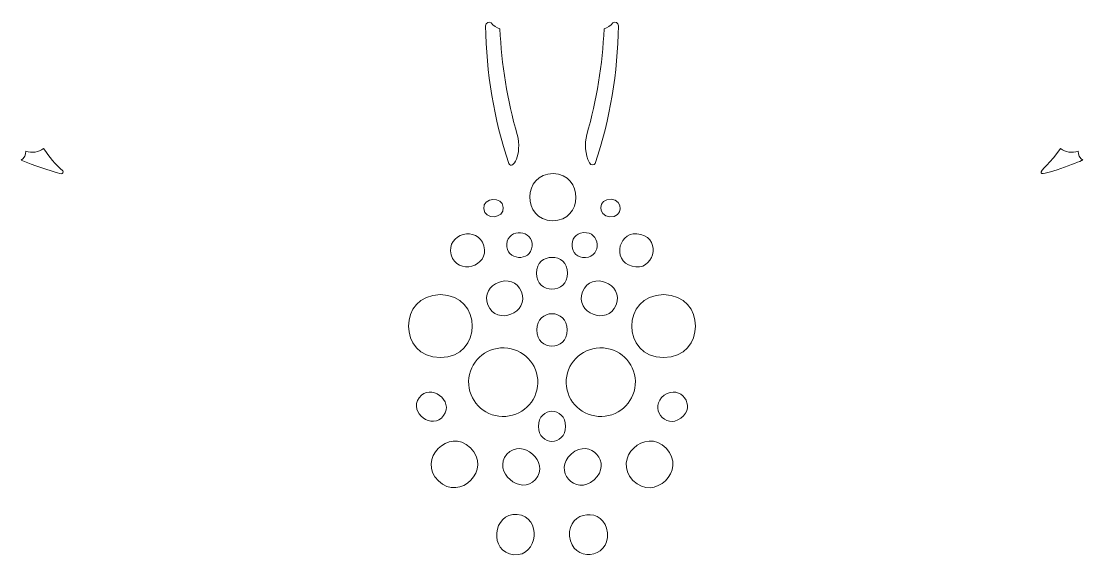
# Model space of a CAD drawing. Header units: inches. Extents: x -3.71 to 3.71, y -3.35 to 4.81.
# Drawn here: x -3.21 to 3.21, y -0.9 to 2.38 of the extents above; entities that cross this region are included whole.
import ezdxf

# ---------------------------------------------------------------- set-up
doc = ezdxf.new("R2010")
doc.units = ezdxf.units.IN
doc.header["$MEASUREMENT"] = 0
doc.layers.add('Layer 1', color=7, linetype='Continuous')

msp = doc.modelspace()

# ---------------------------------------------------------------- linework, layer by layer
at = {"layer": 'Layer 1', "color": 250, "lineweight": 18}
for points, knots in [([(0.369, 2.3682), (0.3824, 2.3779), (0.4026, 2.3687), (0.4017, 2.3497), (0.4017, 2.3497), (0.3985, 2.0666), (0.3512, 1.7859), (0.2614, 1.5174), (0.2614, 1.5174), (0.2565, 1.5078), (0.2343, 1.5035), (0.2262, 1.5201), (0.2262, 1.5201), (0.2008, 1.5737), (0.1953, 1.6345), (0.2107, 1.6918), (0.2107, 1.6918), (0.2708, 1.9004), (0.306, 2.1154), (0.3153, 2.3323), (0.3153, 2.3323), (0.3362, 2.3391), (0.3547, 2.3516), (0.369, 2.3682)], [0, 0, 0, 0, 0.142857, 0.142857, 0.142857, 0.142857, 0.285714, 0.285714, 0.285714, 0.285714, 0.428571, 0.428571, 0.428571, 0.428571, 0.571429, 0.571429, 0.571429, 0.571429, 0.714286, 0.714286, 0.714286, 0.714286, 1, 1, 1, 1]), ([(-0.2107, 1.6918), (-0.1783, 1.5716), (-0.2389, 1.4733), (-0.2614, 1.5174), (-0.2614, 1.5174), (-0.3512, 1.7859), (-0.3985, 2.0666), (-0.4018, 2.3497), (-0.4018, 2.3497), (-0.4028, 2.3716), (-0.3782, 2.3767), (-0.369, 2.3682), (-0.369, 2.3682), (-0.3547, 2.3516), (-0.3362, 2.3391), (-0.3153, 2.3323), (-0.3153, 2.3323), (-0.3059, 2.1154), (-0.2708, 1.9004), (-0.2107, 1.6918)], [0, 0, 0, 0, 0.166667, 0.166667, 0.166667, 0.166667, 0.333333, 0.333333, 0.333333, 0.333333, 0.5, 0.5, 0.5, 0.5, 0.666667, 0.666667, 0.666667, 0.666667, 1, 1, 1, 1]), ([(-2.9607, 1.4718), (-2.9538, 1.464), (-2.9614, 1.4526), (-2.9702, 1.4546), (-2.9702, 1.4546), (-3.0525, 1.4769), (-3.1332, 1.5044), (-3.2119, 1.5371), (-3.2119, 1.5371), (-3.194, 1.5495), (-3.1833, 1.5698), (-3.1831, 1.5916), (-3.1831, 1.5916), (-3.1472, 1.5781), (-3.1069, 1.584), (-3.0764, 1.6072), (-3.0764, 1.6072), (-3.0439, 1.5572), (-3.005, 1.5117), (-2.9607, 1.4718)], [0, 0, 0, 0, 0.166667, 0.166667, 0.166667, 0.166667, 0.333333, 0.333333, 0.333333, 0.333333, 0.5, 0.5, 0.5, 0.5, 0.666667, 0.666667, 0.666667, 0.666667, 1, 1, 1, 1]), ([(3.0764, 1.6072), (3.1069, 1.584), (3.1472, 1.5781), (3.1831, 1.5916), (3.1831, 1.5916), (3.1833, 1.5698), (3.194, 1.5495), (3.2119, 1.5371), (3.2119, 1.5371), (3.1847, 1.5258), (2.9706, 1.4395), (2.9594, 1.4598), (2.9594, 1.4598), (2.9518, 1.4734), (3.0222, 1.5238), (3.0764, 1.6072)], [0, 0, 0, 0, 0.2, 0.2, 0.2, 0.2, 0.4, 0.4, 0.4, 0.4, 0.6, 0.6, 0.6, 0.6, 1, 1, 1, 1]), ([(0.0068, 1.4557), (0.1926, 1.4536), (0.1893, 1.168), (0.0036, 1.17), (0.0036, 1.17), (-0.1822, 1.1721), (-0.179, 1.4578), (0.0068, 1.4557)], [0, 0, 0, 0, 0.333333, 0.333333, 0.333333, 0.333333, 1, 1, 1, 1]), ([(-0.2945, 1.2511), (-0.2899, 1.1813), (-0.4088, 1.1733), (-0.4135, 1.2432), (-0.4135, 1.2432), (-0.4181, 1.313), (-0.2992, 1.3209), (-0.2945, 1.2511)], [0, 0, 0, 0, 0.333333, 0.333333, 0.333333, 0.333333, 1, 1, 1, 1]), ([(0.3575, 1.3002), (0.4359, 1.295), (0.4289, 1.1888), (0.3505, 1.1941), (0.3505, 1.1941), (0.2721, 1.1993), (0.2791, 1.3054), (0.3575, 1.3002)], [0, 0, 0, 0, 0.333333, 0.333333, 0.333333, 0.333333, 1, 1, 1, 1]), ([(-0.412, 1.018), (-0.3776, 0.8907), (-0.5755, 0.8372), (-0.6099, 0.9644), (-0.6099, 0.9644), (-0.6444, 1.0917), (-0.4465, 1.1452), (-0.412, 1.018)], [0, 0, 0, 0, 0.333333, 0.333333, 0.333333, 0.333333, 1, 1, 1, 1]), ([(-0.1201, 1.0166), (-0.1283, 0.9174), (-0.2821, 0.93), (-0.2739, 1.0292), (-0.2739, 1.0292), (-0.2657, 1.1284), (-0.1119, 1.1157), (-0.1201, 1.0166)], [0, 0, 0, 0, 0.333333, 0.333333, 0.333333, 0.333333, 1, 1, 1, 1]), ([(0.1908, 1.0982), (0.2921, 1.1066), (0.3045, 0.9559), (0.2032, 0.9476), (0.2032, 0.9476), (0.102, 0.9392), (0.0895, 1.0899), (0.1908, 1.0982)], [0, 0, 0, 0, 0.333333, 0.333333, 0.333333, 0.333333, 1, 1, 1, 1]), ([(0.5371, 1.0879), (0.6674, 1.0526), (0.6151, 0.8593), (0.4848, 0.8945), (0.4848, 0.8945), (0.3545, 0.9298), (0.4069, 1.1231), (0.5371, 1.0879)], [0, 0, 0, 0, 0.333333, 0.333333, 0.333333, 0.333333, 1, 1, 1, 1]), ([(-0.0943, 0.8525), (-0.0943, 0.9808), (0.0943, 0.9809), (0.0943, 0.8525), (0.0943, 0.8525), (0.0943, 0.7242), (-0.0943, 0.7242), (-0.0943, 0.8525)], [0, 0, 0, 0, 0.333333, 0.333333, 0.333333, 0.333333, 1, 1, 1, 1]), ([(-0.1852, 0.7407), (-0.1343, 0.6123), (-0.3368, 0.5322), (-0.3876, 0.6606), (-0.3876, 0.6606), (-0.4384, 0.789), (-0.236, 0.8691), (-0.1852, 0.7407)], [0, 0, 0, 0, 0.333333, 0.333333, 0.333333, 0.333333, 1, 1, 1, 1]), ([(0.1852, 0.7407), (0.236, 0.8691), (0.4384, 0.789), (0.3876, 0.6606), (0.3876, 0.6606), (0.3368, 0.5322), (0.1343, 0.6123), (0.1852, 0.7407)], [0, 0, 0, 0, 0.333333, 0.333333, 0.333333, 0.333333, 1, 1, 1, 1]), ([(-0.6754, 0.723), (-0.4182, 0.723), (-0.4182, 0.342), (-0.6754, 0.342), (-0.6754, 0.342), (-0.9326, 0.342), (-0.9326, 0.723), (-0.6754, 0.723)], [0, 0, 0, 0, 0.333333, 0.333333, 0.333333, 0.333333, 1, 1, 1, 1]), ([(0.6754, 0.723), (0.9326, 0.723), (0.9326, 0.342), (0.6754, 0.342), (0.6754, 0.342), (0.4182, 0.342), (0.4182, 0.723), (0.6754, 0.723)], [0, 0, 0, 0, 0.333333, 0.333333, 0.333333, 0.333333, 1, 1, 1, 1]), ([(-0.0923, 0.5092), (-0.0923, 0.6402), (0.0923, 0.6402), (0.0923, 0.5092), (0.0923, 0.5092), (0.0923, 0.3781), (-0.0923, 0.3782), (-0.0923, 0.5092)], [0, 0, 0, 0, 0.333333, 0.333333, 0.333333, 0.333333, 1, 1, 1, 1]), ([(-0.086, 0.1874), (-0.0892, 0.0727), (-0.1853, -0.0177), (-0.3008, -0.0145), (-0.3008, -0.0145), (-0.4163, -0.0114), (-0.5074, 0.0841), (-0.5043, 0.1988), (-0.5043, 0.1988), (-0.5012, 0.3134), (-0.4051, 0.4039), (-0.2896, 0.4007), (-0.2896, 0.4007), (-0.1741, 0.3976), (-0.0829, 0.3021), (-0.086, 0.1874)], [0, 0, 0, 0, 0.2, 0.2, 0.2, 0.2, 0.4, 0.4, 0.4, 0.4, 0.6, 0.6, 0.6, 0.6, 1, 1, 1, 1]), ([(0.2896, 0.4007), (0.4051, 0.4039), (0.5012, 0.3134), (0.5043, 0.1988), (0.5043, 0.1988), (0.5074, 0.0841), (0.4163, -0.0114), (0.3008, -0.0145), (0.3008, -0.0145), (0.1853, -0.0177), (0.0892, 0.0727), (0.0861, 0.1874), (0.0861, 0.1874), (0.0829, 0.3021), (0.1741, 0.3976), (0.2896, 0.4007)], [0, 0, 0, 0, 0.2, 0.2, 0.2, 0.2, 0.4, 0.4, 0.4, 0.4, 0.6, 0.6, 0.6, 0.6, 1, 1, 1, 1]), ([(-0.8038, 0.0988), (-0.7373, 0.1898), (-0.5893, 0.0817), (-0.6558, -0.0093), (-0.6558, -0.0093), (-0.7222, -0.1003), (-0.8703, 0.0078), (-0.8038, 0.0988)], [0, 0, 0, 0, 0.333333, 0.333333, 0.333333, 0.333333, 1, 1, 1, 1]), ([(0.6791, 0.1141), (0.7762, 0.185), (0.8775, 0.0463), (0.7805, -0.0246), (0.7805, -0.0246), (0.6834, -0.0955), (0.582, 0.0432), (0.6791, 0.1141)], [0, 0, 0, 0, 0.333333, 0.333333, 0.333333, 0.333333, 1, 1, 1, 1]), ([(-0.0817, -0.0742), (-0.0817, 0.0471), (0.0817, 0.0471), (0.0817, -0.0742), (0.0817, -0.0742), (0.0817, -0.1955), (-0.0817, -0.1955), (-0.0817, -0.0742)], [0, 0, 0, 0, 0.333333, 0.333333, 0.333333, 0.333333, 1, 1, 1, 1]), ([(-0.4931, -0.2042), (-0.3611, -0.3322), (-0.5555, -0.5326), (-0.6874, -0.4046), (-0.6874, -0.4046), (-0.8194, -0.2767), (-0.625, -0.0762), (-0.4931, -0.2042)], [0, 0, 0, 0, 0.333333, 0.333333, 0.333333, 0.333333, 1, 1, 1, 1]), ([(0.6905, -0.2072), (0.8184, -0.3392), (0.618, -0.5336), (0.49, -0.4016), (0.49, -0.4016), (0.3621, -0.2697), (0.5625, -0.0753), (0.6905, -0.2072)], [0, 0, 0, 0, 0.333333, 0.333333, 0.333333, 0.333333, 1, 1, 1, 1]), ([(-0.273, -0.2433), (-0.1827, -0.1402), (-0.0089, -0.2923), (-0.0992, -0.3954), (-0.0992, -0.3954), (-0.1894, -0.4985), (-0.3632, -0.3464), (-0.273, -0.2433)], [0, 0, 0, 0, 0.333333, 0.333333, 0.333333, 0.333333, 1, 1, 1, 1]), ([(0.1173, -0.2407), (0.2317, -0.1406), (0.3693, -0.2978), (0.2549, -0.398), (0.2549, -0.398), (0.1404, -0.4981), (0.0028, -0.3409), (0.1173, -0.2407)], [0, 0, 0, 0, 0.333333, 0.333333, 0.333333, 0.333333, 1, 1, 1, 1]), ([(0.1066, -0.7395), (0.0923, -0.5791), (0.321, -0.5587), (0.3354, -0.719), (0.3354, -0.719), (0.3497, -0.8794), (0.1209, -0.8999), (0.1066, -0.7395)], [0, 0, 0, 0, 0.333333, 0.333333, 0.333333, 0.333333, 1, 1, 1, 1]), ([(-0.2101, -0.6076), (-0.0595, -0.6211), (-0.0813, -0.8644), (-0.2318, -0.8509), (-0.2318, -0.8509), (-0.3824, -0.8375), (-0.3607, -0.5942), (-0.2101, -0.6076)], [0, 0, 0, 0, 0.333333, 0.333333, 0.333333, 0.333333, 1, 1, 1, 1])]:
    msp.add_open_spline(points, degree=3, knots=knots, dxfattribs=at)

doc.saveas('drawing.dxf')
